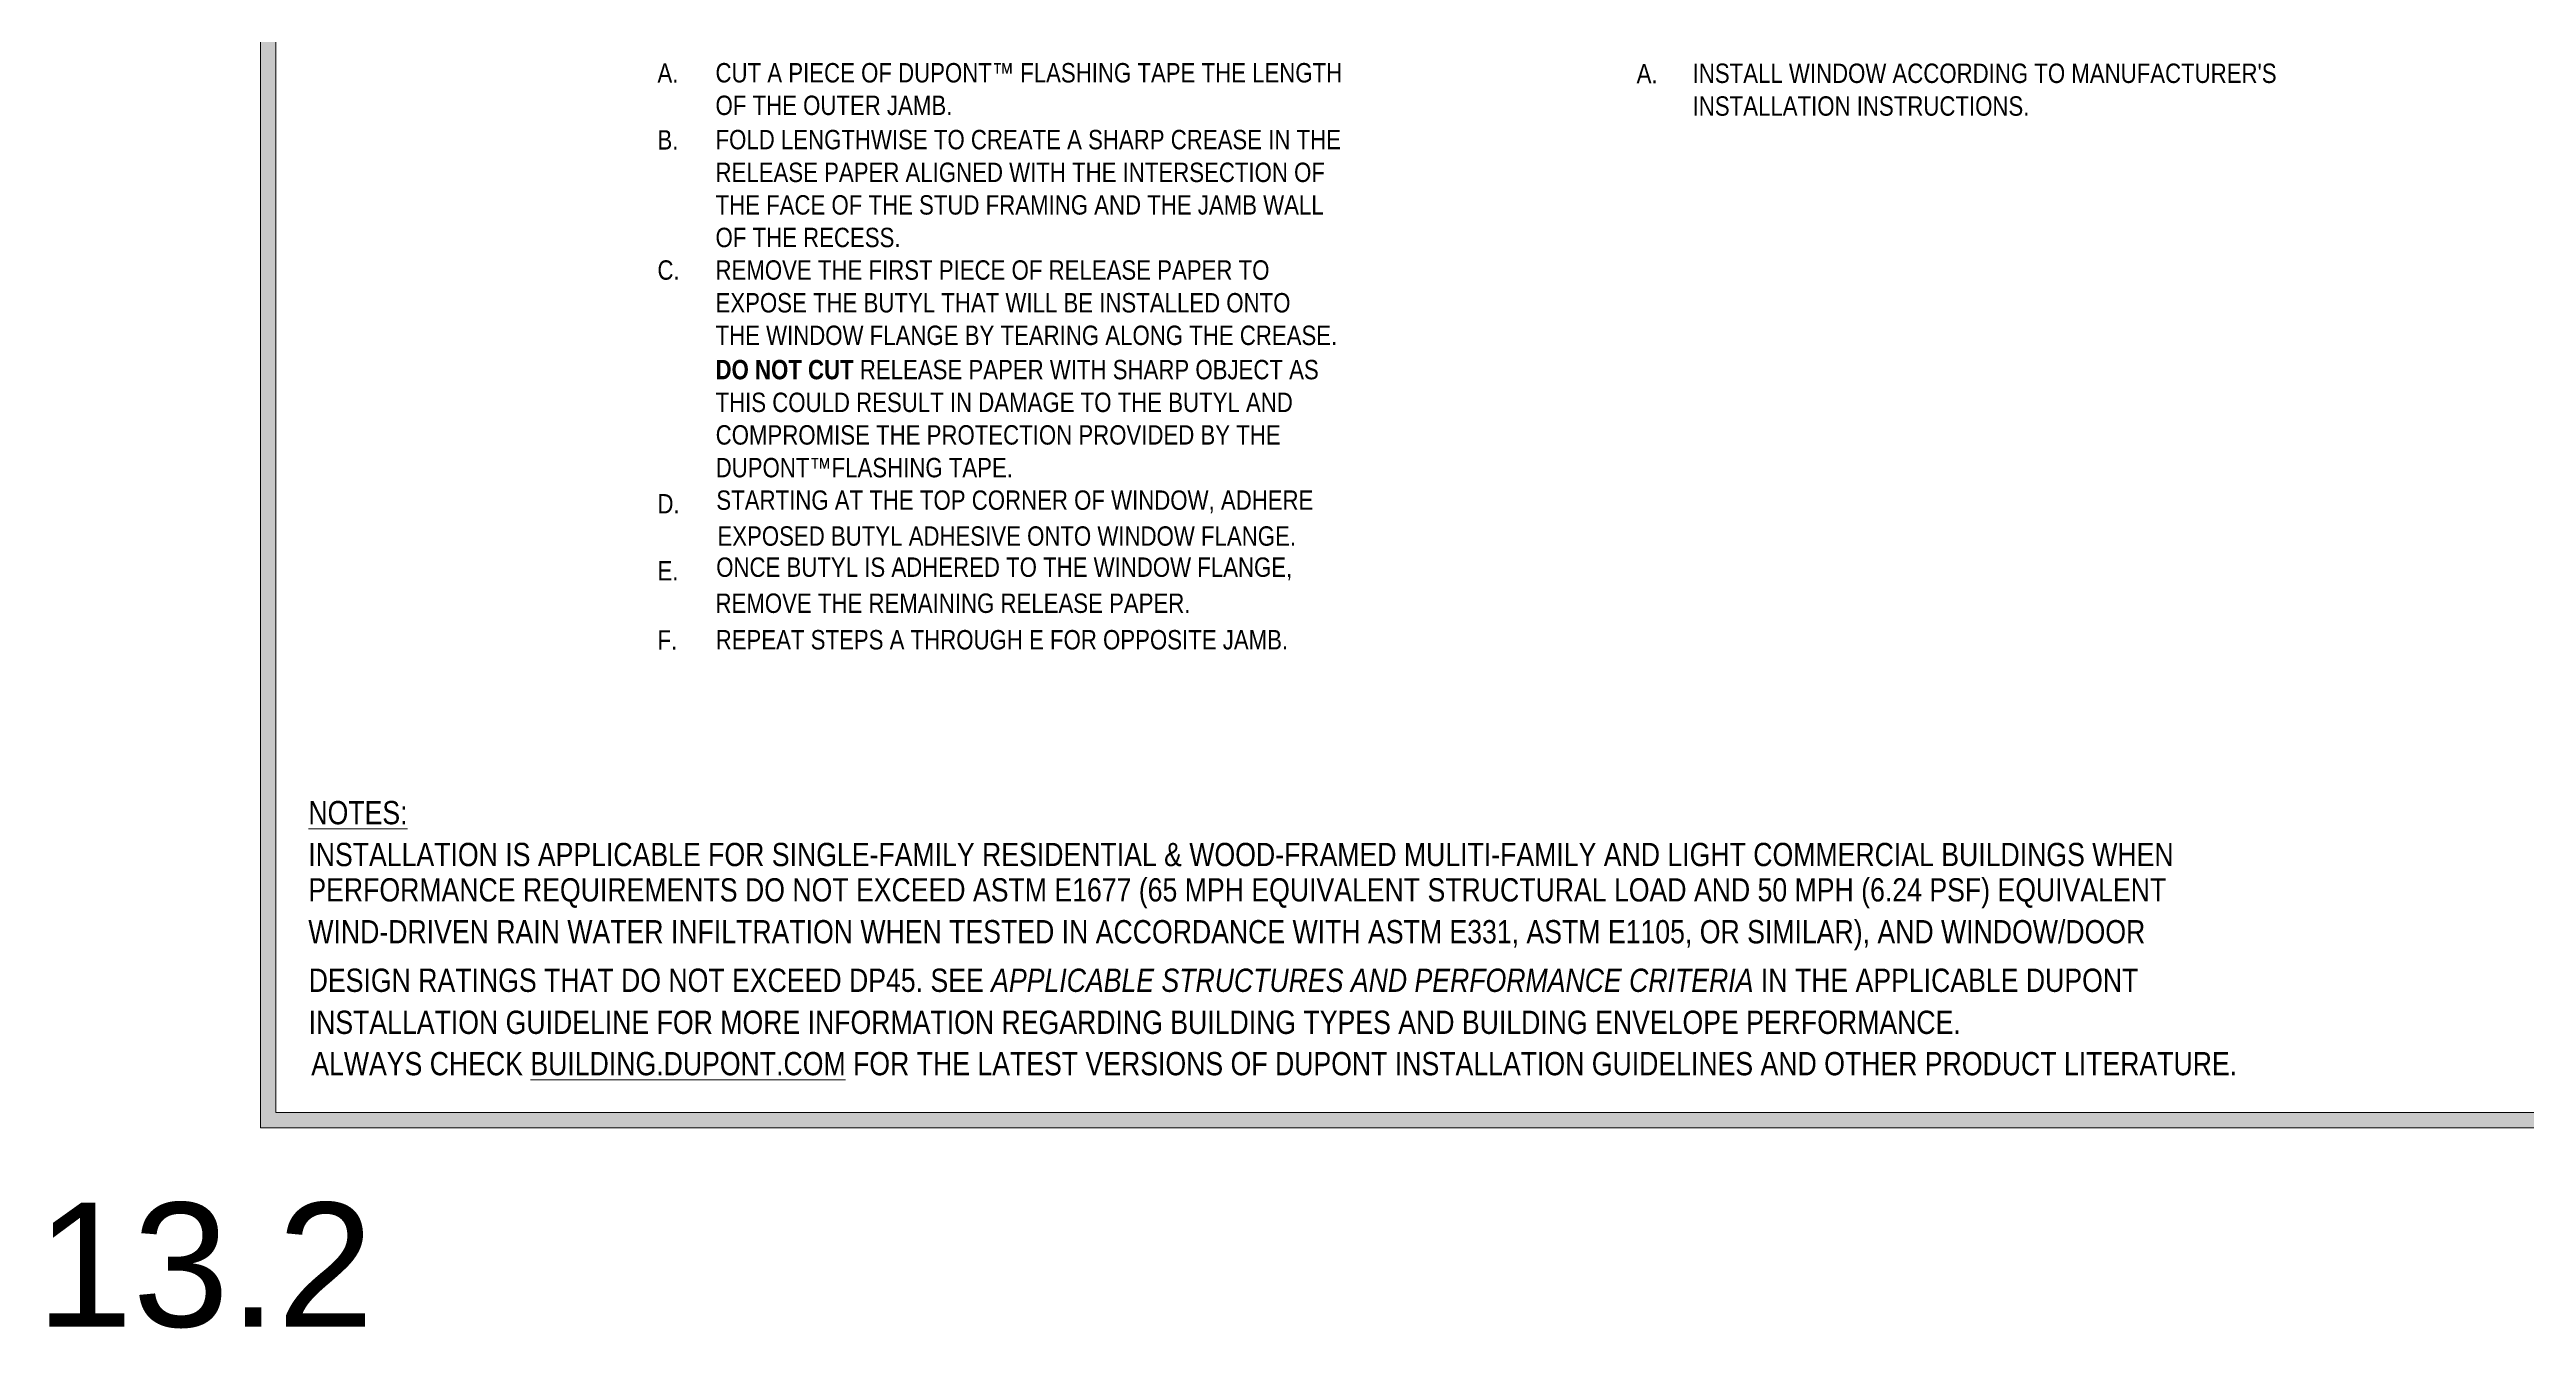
# Model space of a CAD drawing. Extents: x -1279 to 5791, y -3809 to 1769.
# Drawn here: x -1279 to 159, y -3809 to -3067 of the extents above; entities that cross this region are included whole.
import ezdxf

# ---------------------------------------------------------------- set-up
doc = ezdxf.new("R2010")
doc.units = 0
doc.header["$MEASUREMENT"] = 0
for name, color, linetype, lineweight in [('.ATI-TEXT', 7, 'Continuous', 0), ('0_0', 7, 'Continuous', 0), ('G-ANNO-TTLB', 7, 'Continuous', 0), ('TYVEK', 7, 'Continuous', 0)]:
    doc.layers.add(name, color=color, linetype=linetype, lineweight=lineweight)

# ---------------------------------------------------------------- blocks, each defined once
blk = doc.blocks.new('Block_67')
at = {"layer": '.ATI-TEXT', "char_height": 0.2, "attachment_point": 7}
for s, insert in [('\\L\\C18;\\c0;\\FArial Narrow|b0|i0|c1;\\H13.500003;\\W1.000000;NOTES:\\l', (-1128.7, -3516.5)), ('\\C18;\\c0;\\FArial Narrow|b0|i0|c1;\\H13.500003;\\W1.000000;INSTALLATION IS APPLICABLE FOR SINGLE-FAMILY RESIDENTIAL & WOOD-FRAMED MULITI-FAMILY AND LIGHT COMMERCIAL BUILDINGS WHEN ', (-1128.7, -3540.8)), ('\\C18;\\c0;\\FArial Narrow|b0|i0|c1;\\H13.500003;\\W1.000000;PERFORMANCE REQUIREMENTS DO NOT EXCEED ASTM E1677 (65 MPH EQUIVALENT STRUCTURAL LOAD AND 50 MPH (6.24 PSF) EQUIVALENT', (-1128.7, -3565.2)), ('\\C18;\\c0;\\FArial Narrow|b0|i0|c1;\\H13.500003;\\W1.000000;WIND-DRIVEN RAIN WATER INFILTRATION WHEN TESTED IN ACCORDANCE WITH ASTM E331, ASTM E1105, OR SIMILAR), AND WINDOW/DOOR', (-1128.7, -3589.5)), ('\\C18;\\c0;\\FArial Narrow|b0|i0|c1;\\H13.500003;\\W1.000000;DESIGN RATINGS THAT DO NOT EXCEED DP45. SEE \\FArial Narrow Italic|b0|i1|c1;APPLICABLE STRUCTURES AND PERFORMANCE CRITERIA \\FArial Narrow|b0|i0|c1;IN THE APPLICABLE DUPONT', (-1128.5, -3613.8)), ('\\C18;\\c0;\\FArial Narrow|b0|i0|c1;\\H13.500003;\\W1.000000;INSTALLATION GUIDELINE FOR MORE INFORMATION REGARDING BUILDING TYPES AND BUILDING ENVELOPE PERFORMANCE.  ', (-1128.5, -3638.2)), ('\\C18;\\c0;\\FArial Narrow|b0|i0|c1;\\H13.500003;\\W1.000000;ALWAYS CHECK \\L\\C160;\\c16730368;BUILDING.DUPON\\l\\LT\\l\\L.COM\\l\\C18;\\c0; FOR THE LATEST VERSIONS OF DUPONT INSTALLATION GUIDELINES AND OTHER PRODUCT LITERATURE.', (-1127, -3662.2))]:
    blk.add_mtext(s, dxfattribs=dict(at, insert=insert))
blk = doc.blocks.new('Block_122')
at = {"layer": 'TYVEK', "char_height": 0.2, "attachment_point": 7}
for s, insert in [('\\C18;\\c0;\\FArial Narrow|b0|i0|c1;\\H11.249999;\\W1.000000;A.', (-357.8, -3086.2)), ("\\C18;\\c0;\\FArial Narrow|b0|i0|c1;\\H11.249999;\\W1.000000;INSTALL WINDOW ACCORDING TO MANUFACTURER'S", (-325.3, -3086.2)), ('\\C18;\\c0;\\FArial Narrow|b0|i0|c1;\\H11.249999;\\W1.000000;INSTALLATION INSTRUCTIONS.', (-325.3, -3105.2))]:
    blk.add_mtext(s, dxfattribs=dict(at, insert=insert))

msp = doc.modelspace()

# ---------------------------------------------------------------- hatches: boundary and pattern name
at = {"layer": 'G-ANNO-TTLB', "true_color": 0xff00ff, "transparency": 33554687}
h = msp.add_hatch(color=6, dxfattribs=at)
edge = h.paths.add_edge_path()
edge.add_spline(control_points=[(1773, -3692.6), (1773, -3692.6), (-1156.5, -3692.6), (-1156.5, -3692.6), (-1156.5, -3692.6), (-1156.5, -1235.6), (-1156.5, -1235.6), (-1156.5, -1235.6), (1773, -1235.6), (1773, -1235.6), (1773, -1235.6), (1773, -3692.6), (1773, -3692.6)], knot_values=[0, 0, 0, 0, 1, 1, 1, 2, 2, 2, 3, 3, 3, 4, 4, 4, 4], degree=3, periodic=0)
edge = h.paths.add_edge_path()
edge.add_spline(control_points=[(-1147.5, -1244.6), (-1147.5, -1244.6), (-1147.5, -3683.6), (-1147.5, -3683.6), (-1147.5, -3683.6), (1764, -3683.6), (1764, -3683.6), (1764, -3683.6), (1764, -1244.6), (1764, -1244.6), (1764, -1244.6), (-1147.5, -1244.6), (-1147.5, -1244.6)], knot_values=[0, 0, 0, 0, 1, 1, 1, 2, 2, 2, 3, 3, 3, 4, 4, 4, 4], degree=3, periodic=0)
edge.add_line((-1147.5, -1244.6), (-1147.5, -1244.6))

# ---------------------------------------------------------------- linework, layer by layer
at = {"layer": 'G-ANNO-TTLB', "color": 6, "lineweight": 9, "true_color": 0xff00ff}
for p, q in [((-1156.5, -1235.6), (-1156.5, -3692.6)), ((-1147.5, -1244.6), (-1147.5, -3683.6)), ((-1147.5, -3683.6), (-1147.5, -1244.6)), ((-1156.5, -3692.6), (1773, -3692.6)), ((-1147.5, -3683.6), (1764, -3683.6)), ((1764, -3683.6), (-1147.5, -3683.6))]:
    msp.add_line(p, q, dxfattribs=at)
at = {"layer": 'G-ANNO-TTLB'}
for points in [[(1773, -3692.6), (1773, -3692.6), (-1156.5, -3692.6), (-1156.5, -3692.6), (-1156.5, -3692.6), (-1156.5, -1235.6), (-1156.5, -1235.6), (-1156.5, -1235.6), (1773, -1235.6), (1773, -1235.6), (1773, -1235.6), (1773, -3692.6), (1773, -3692.6)], [(-1147.5, -1244.6), (-1147.5, -1244.6), (-1147.5, -3683.6), (-1147.5, -3683.6), (-1147.5, -3683.6), (1764, -3683.6), (1764, -3683.6), (1764, -3683.6), (1764, -1244.6), (1764, -1244.6), (1764, -1244.6), (-1147.5, -1244.6), (-1147.5, -1244.6)]]:
    msp.add_open_spline(points, degree=3, knots=[0, 0, 0, 0, 1, 1, 1, 2, 2, 2, 3, 3, 3, 4, 4, 4, 4], dxfattribs=at)

# ---------------------------------------------------------------- block references
at = {"layer": '.ATI-TEXT'}
msp.add_blockref('Block_67', (0, 0), dxfattribs=at)
at = {"layer": 'TYVEK'}
msp.add_blockref('Block_122', (0, 0), dxfattribs=at)

# ---------------------------------------------------------------- texts
at = {"layer": '.ATI-TEXT', "char_height": 0.2, "attachment_point": 7}
for s, insert in [('\\C18;\\c0;\\FArial Narrow|b0|i0|c1;\\H11.249999;\\W1.000000;A.', (-926.1, -3085.9)), ('\\C18;\\c0;\\FArial Narrow|b0|i0|c1;\\H11.249999;\\W1.000000;CUT A PIECE OF DUPONT™ FLASHING TAPE THE LENGTH', (-892.4, -3085.9)), ('\\C18;\\c0;\\FArial Narrow|b0|i0|c1;\\H11.249999;\\W1.000000;OF THE OUTER JAMB.', (-892.4, -3104.8)), ('\\C18;\\c0;\\FArial Narrow|b0|i0|c1;\\H11.249999;\\W1.000000;B.', (-926.1, -3124.7)), ('\\C18;\\c0;\\FArial Narrow|b0|i0|c1;\\H11.249999;\\W1.000000;FOLD LENGTHWISE TO CREATE A SHARP CREASE IN THE', (-892.4, -3124.7)), ('\\C18;\\c0;\\FArial Narrow|b0|i0|c1;\\H11.249999;\\W1.000000;RELEASE PAPER ALIGNED WITH THE INTERSECTION OF ', (-892.4, -3143.7)), ('\\C18;\\c0;\\FArial Narrow|b0|i0|c1;\\H11.249999;\\W1.000000;THE FACE OF THE STUD FRAMING AND THE JAMB WALL', (-892.4, -3162.6)), ('\\C18;\\c0;\\FArial Narrow|b0|i0|c1;\\H11.249999;\\W1.000000;OF THE RECESS.', (-892.4, -3181.5)), ('\\C18;\\c0;\\FArial Narrow|b0|i0|c1;\\H11.249999;\\W1.000000;C.', (-926.1, -3200.4)), ('\\C18;\\c0;\\FArial Narrow|b0|i0|c1;\\H11.249999;\\W1.000000;REMOVE THE FIRST PIECE OF RELEASE PAPER TO', (-892.4, -3200.4)), ('\\C18;\\c0;\\FArial Narrow|b0|i0|c1;\\H11.249999;\\W1.000000;EXPOSE THE BUTYL THAT WILL BE INSTALLED ONTO', (-892.4, -3219.4)), ('\\C18;\\c0;\\FArial Narrow|b0|i0|c1;\\H11.249999;\\W1.000000;THE WINDOW FLANGE BY TEARING ALONG THE CREASE.', (-892.4, -3238.3)), ('\\C18;\\c0;\\FArial Narrow Bold|b1|i0|c1;\\H11.249999;\\W1.000000;DO NOT CUT\\FArial Narrow|b0|i0|c1; RELEASE PAPER WITH SHARP OBJECT AS', (-892.4, -3258.2)), ('\\C18;\\c0;\\FArial Narrow|b0|i0|c1;\\H11.249999;\\W1.000000;THIS COULD RESULT IN DAMAGE TO THE BUTYL AND', (-892.4, -3277.2)), ('\\C18;\\c0;\\FArial Narrow|b0|i0|c1;\\H11.249999;\\W1.000000;COMPROMISE THE PROTECTION PROVIDED BY THE ', (-892.3, -3296.1)), ('\\C18;\\c0;\\FArial Narrow|b0|i0|c1;\\H11.249999;\\W1.000000;DUPONT™FLASHING TAPE. ', (-892.3, -3315.1)), ('\\C18;\\c0;\\FArial Narrow|b0|i0|c1;\\H11.249999;\\W1.000000;D.', (-926.1, -3335.9)), ('\\C18;\\c0;\\FArial Narrow|b0|i0|c1;\\H11.249999;\\W1.000000;STARTING AT THE TOP CORNER OF WINDOW, ADHERE', (-891.9, -3335.9)), ('\\C18;\\c0;\\FArial Narrow|b0|i0|c1;\\H11.249999;\\W1.000000;EXPOSED BUTYL ADHESIVE ONTO WINDOW FLANGE.', (-891.3, -3354.8)), ('\\C18;\\c0;\\FArial Narrow|b0|i0|c1;\\H11.249999;\\W1.000000;E.', (-926.1, -3374.8)), ('\\C18;\\c0;\\FArial Narrow|b0|i0|c1;\\H11.249999;\\W1.000000;ONCE BUTYL IS ADHERED TO THE WINDOW FLANGE,', (-892, -3374.8)), ('\\C18;\\c0;\\FArial Narrow|b0|i0|c1;\\H11.249999;\\W1.000000;REMOVE THE REMAINING RELEASE PAPER.', (-892.4, -3393.8)), ('\\C18;\\c0;\\FArial Narrow|b0|i0|c1;\\H11.249999;\\W1.000000;F.', (-926.1, -3415)), ('\\C18;\\c0;\\FArial Narrow|b0|i0|c1;\\H11.249999;\\W1.000000;REPEAT STEPS A THROUGH E FOR OPPOSITE JAMB.', (-892.3, -3415))]:
    msp.add_mtext(s, dxfattribs=dict(at, insert=insert))
at = {"layer": '0_0', "insert": (-1286.6, -3809), "char_height": 0.2, "attachment_point": 7}
msp.add_mtext('\\C18;\\c0;\\FArial|b0|i0|c1;\\H72.000006;\\W1.000000;13.2', dxfattribs=at)

doc.saveas('drawing.dxf')
